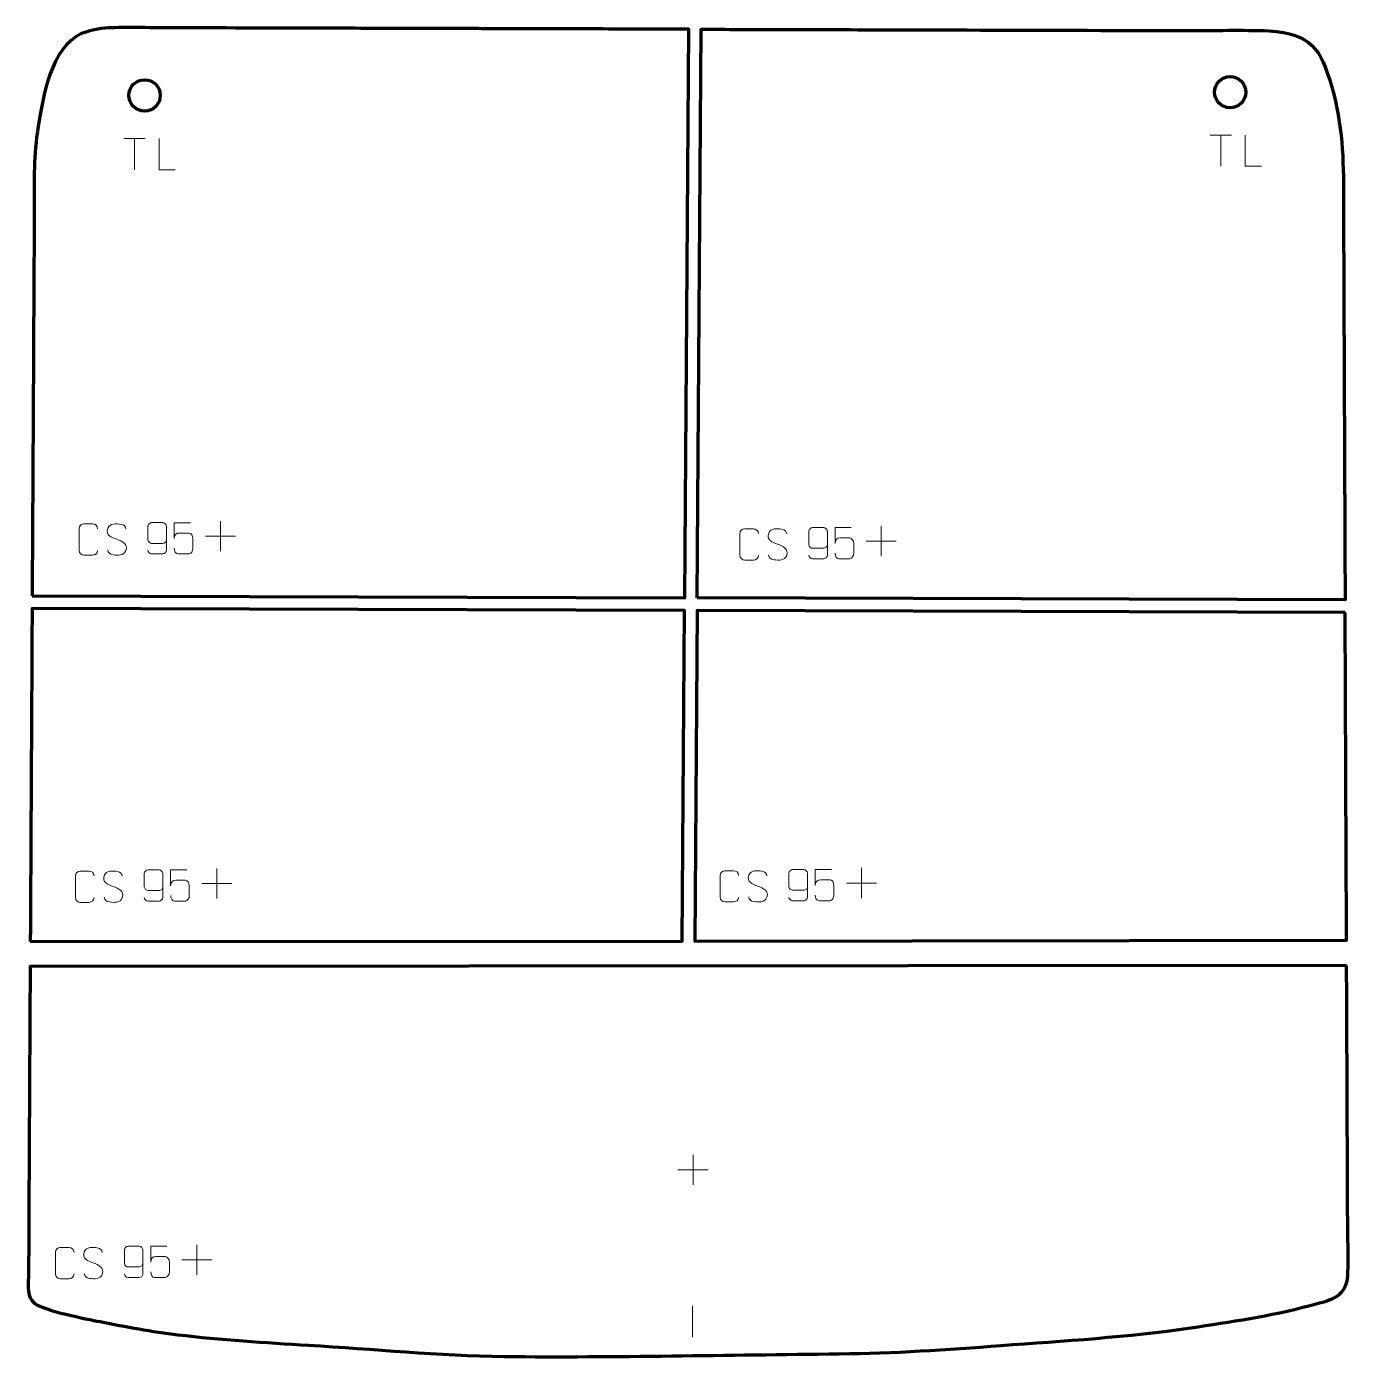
# Model space of a CAD drawing. Header units: millimetres. Extents: x 1141 to 2195, y -35 to 1026.
import ezdxf

# ---------------------------------------------------------------- set-up
doc = ezdxf.new("R2010")
doc.units = ezdxf.units.MM
doc.header["$MEASUREMENT"] = 0
doc.layers.add('layer 2', color=7, linetype='Continuous')
doc.layers.add('layer 3', color=7, linetype='Continuous')

msp = doc.modelspace()

# ---------------------------------------------------------------- linework, layer by layer
at = {"layer": 'layer 2', "color": 142, "lineweight": 200}
for centre in [(1234.7157, 971.0115), (2100.6259, 973.5687)]:
    msp.add_ellipse(centre, major_axis=(0, 12.5), ratio=1, dxfattribs=at)
at = {"layer": 'layer 2', "color": 250, "lineweight": 9}
for points in [[(1218.2089, 936.5746), (1218.2089, 936.5746), (1235.1961, 936.5746), (1235.1961, 936.5746)], [(1226.7027, 911.6446), (1226.7027, 911.6446), (1226.7027, 936.5981), (1226.7027, 936.5981)], [(2084.6315, 939.3968), (2084.6315, 939.3968), (2101.6187, 939.3968), (2101.6187, 939.3968)], [(2093.1253, 914.4668), (2093.1253, 914.4668), (2093.1253, 939.4203), (2093.1253, 939.4203)], [(1295.2223, 631.4295), (1295.2223, 631.4295), (1295.2223, 607.4516), (1295.2223, 607.4516)], [(1822.3587, 627.5482), (1822.3587, 627.5482), (1822.3587, 603.5703), (1822.3587, 603.5703)], [(1283.2334, 619.4405), (1283.2334, 619.4405), (1307.2113, 619.4405), (1307.2113, 619.4405)], [(1810.3698, 615.5592), (1810.3698, 615.5592), (1834.3477, 615.5592), (1834.3477, 615.5592)], [(1292.3341, 354.565), (1292.3341, 354.565), (1292.3341, 330.5871), (1292.3341, 330.5871)], [(1806.5334, 354.8516), (1806.5334, 354.8516), (1806.5334, 330.8737), (1806.5334, 330.8737)], [(1280.3452, 342.576), (1280.3452, 342.576), (1304.3231, 342.576), (1304.3231, 342.576)], [(1794.5445, 342.8626), (1794.5445, 342.8626), (1818.5224, 342.8626), (1818.5224, 342.8626)], [(1672.1704, 126.2184), (1672.1704, 126.2184), (1672.1704, 102.2405), (1672.1704, 102.2405)], [(1660.1815, 114.2294), (1660.1815, 114.2294), (1684.1594, 114.2294), (1684.1594, 114.2294)], [(1276.4162, 54.4012), (1276.4162, 54.4012), (1276.4162, 30.4233), (1276.4162, 30.4233)], [(1264.4273, 42.4122), (1264.4273, 42.4122), (1288.4052, 42.4122), (1288.4052, 42.4122)], [(1671.7319, 5.6677), (1671.7319, 5.6677), (1671.7319, -19.3064), (1671.7319, -19.3064)]]:
    msp.add_open_spline(points, degree=3, dxfattribs=at)
for points, knots in [([(1259.1985, 911.6445), (1259.1985, 911.6445), (1246.2494, 911.6445), (1246.2494, 911.6445), (1246.2494, 911.6445), (1246.2494, 911.6445), (1246.2494, 936.5981), (1246.2494, 936.5981)], [0, 0, 0, 0, 0.333333333, 0.333333333, 0.333333333, 0.333333333, 1, 1, 1, 1]), ([(2125.6211, 914.4667), (2125.6211, 914.4667), (2112.672, 914.4667), (2112.672, 914.4667), (2112.672, 914.4667), (2112.672, 914.4667), (2112.672, 939.4203), (2112.672, 939.4203)], [0, 0, 0, 0, 0.333333333, 0.333333333, 0.333333333, 0.333333333, 1, 1, 1, 1]), ([(1197.2462, 608.1368), (1197.1064, 605.8134), (1195.4292, 604.3338), (1193.2815, 604.323), (1193.2815, 604.323), (1190.9496, 604.3234), (1188.6177, 604.3234), (1186.2862, 604.323), (1186.2862, 604.323), (1184.3612, 604.2176), (1182.3891, 606.1021), (1182.4003, 608.1194), (1182.4003, 608.1194), (1182.4007, 613.8895), (1182.4007, 619.6592), (1182.4003, 625.4285), (1182.4003, 625.4285), (1182.4045, 627.5666), (1184.1512, 629.2858), (1186.3036, 629.2723), (1186.3036, 629.2723), (1188.6293, 629.2723), (1190.9554, 629.2723), (1193.2815, 629.2723), (1193.2815, 629.2723), (1195.2281, 629.3078), (1197.2195, 627.8163), (1197.2462, 625.3787)], [0, 0, 0, 0, 0.125, 0.125, 0.125, 0.125, 0.25, 0.25, 0.25, 0.25, 0.375, 0.375, 0.375, 0.375, 0.5, 0.5, 0.5, 0.5, 0.625, 0.625, 0.625, 0.625, 0.75, 0.75, 0.75, 0.75, 1, 1, 1, 1]), ([(1212.5561, 616.9688), (1208.3078, 618.4392), (1203.3997, 620.235), (1205.4048, 625.7553), (1205.4048, 625.7553), (1206.9083, 629.8952), (1212.1219, 629.5067), (1215.7255, 628.9056), (1215.7255, 628.9056), (1218.5861, 628.4284), (1219.4508, 627.2152), (1219.7614, 625.1311)], [0, 0, 0, 0, 0.25, 0.25, 0.25, 0.25, 0.5, 0.5, 0.5, 0.5, 1, 1, 1, 1]), ([(1237.372, 608.2528), (1237.3961, 606.9133), (1238.7523, 605.26), (1240.3242, 605.2944), (1240.3242, 605.2944), (1243.309, 605.2947), (1246.2942, 605.2947), (1249.2796, 605.2944), (1249.2796, 605.2944), (1250.4987, 605.2794), (1252.2269, 606.717), (1252.2319, 608.2528), (1252.2319, 608.2528), (1252.2316, 614.6132), (1252.2316, 620.974), (1252.2319, 627.3348), (1252.2319, 627.3348), (1252.2272, 628.4977), (1250.4987, 630.2688), (1249.2796, 630.2932), (1249.2796, 630.2932), (1246.2942, 630.2929), (1243.309, 630.2929), (1240.3242, 630.2932), (1240.3242, 630.2932), (1239.0461, 630.2494), (1237.3764, 628.6349), (1237.372, 627.3348), (1237.372, 627.3348), (1237.372, 623.7514), (1237.372, 620.1684), (1237.372, 616.5856), (1237.372, 616.5856), (1237.4105, 615.1074), (1238.9932, 613.6745), (1240.3242, 613.6766), (1240.3242, 613.6766), (1243.309, 613.6763), (1246.2942, 613.6763), (1249.2796, 613.6766), (1249.2796, 613.6766), (1250.6091, 613.6716), (1252.2521, 615.1788), (1252.2104, 616.6074)], [0, 0, 0, 0, 0.083333333, 0.083333333, 0.083333333, 0.083333333, 0.166666667, 0.166666667, 0.166666667, 0.166666667, 0.25, 0.25, 0.25, 0.25, 0.333333333, 0.333333333, 0.333333333, 0.333333333, 0.416666667, 0.416666667, 0.416666667, 0.416666667, 0.5, 0.5, 0.5, 0.5, 0.583333333, 0.583333333, 0.583333333, 0.583333333, 0.666666667, 0.666666667, 0.666666667, 0.666666667, 0.75, 0.75, 0.75, 0.75, 0.833333333, 0.833333333, 0.833333333, 0.833333333, 1, 1, 1, 1]), ([(1271.2173, 630.2506), (1271.2173, 630.2506), (1258.3656, 630.2506), (1258.3656, 630.2506), (1258.3656, 630.2506), (1258.3659, 626.02), (1258.3659, 621.7891), (1258.3656, 617.5579), (1258.3656, 617.5579), (1258.3653, 620.868), (1259.9963, 621.9398), (1262.8083, 622.0003), (1262.8083, 622.0003), (1265.2479, 622.0006), (1267.6874, 622.0006), (1270.1266, 622.0003), (1270.1266, 622.0003), (1271.7764, 622.0071), (1273.2513, 619.6266), (1273.2798, 617.5579), (1273.2798, 617.5579), (1273.2795, 614.9706), (1273.2795, 612.383), (1273.2798, 609.7953), (1273.2798, 609.7953), (1273.326, 607.8359), (1271.8266, 605.3996), (1270.2007, 605.3411), (1270.2007, 605.3411), (1268.2442, 605.3414), (1263.3492, 605.3414), (1261.3922, 605.3411), (1261.3922, 605.3411), (1259.5467, 605.3323), (1258.4396, 607.2971), (1258.4188, 609.8482)], [0, 0, 0, 0, 0.1, 0.1, 0.1, 0.1, 0.2, 0.2, 0.2, 0.2, 0.3, 0.3, 0.3, 0.3, 0.4, 0.4, 0.4, 0.4, 0.5, 0.5, 0.5, 0.5, 0.6, 0.6, 0.6, 0.6, 0.7, 0.7, 0.7, 0.7, 0.8, 0.8, 0.8, 0.8, 1, 1, 1, 1]), ([(1764.5084, 604.3715), (1764.5325, 603.032), (1765.8887, 601.3787), (1767.4606, 601.4131), (1767.4606, 601.4131), (1770.4454, 601.4134), (1773.4306, 601.4134), (1776.416, 601.4131), (1776.416, 601.4131), (1777.6351, 601.3981), (1779.3633, 602.8357), (1779.3683, 604.3715), (1779.3683, 604.3715), (1779.368, 610.7319), (1779.368, 617.0927), (1779.3683, 623.4535), (1779.3683, 623.4535), (1779.3636, 624.6164), (1777.6351, 626.3875), (1776.416, 626.4119), (1776.416, 626.4119), (1773.4306, 626.4116), (1770.4454, 626.4116), (1767.4606, 626.4119), (1767.4606, 626.4119), (1766.1825, 626.3681), (1764.5128, 624.7536), (1764.5084, 623.4535), (1764.5084, 623.4535), (1764.5084, 619.8701), (1764.5084, 616.2871), (1764.5084, 612.7043), (1764.5084, 612.7043), (1764.5469, 611.2261), (1766.1296, 609.7932), (1767.4606, 609.7953), (1767.4606, 609.7953), (1770.4454, 609.795), (1773.4306, 609.795), (1776.416, 609.7953), (1776.416, 609.7953), (1777.7455, 609.7903), (1779.3885, 611.2975), (1779.3468, 612.7261)], [0, 0, 0, 0, 0.083333333, 0.083333333, 0.083333333, 0.083333333, 0.166666667, 0.166666667, 0.166666667, 0.166666667, 0.25, 0.25, 0.25, 0.25, 0.333333333, 0.333333333, 0.333333333, 0.333333333, 0.416666667, 0.416666667, 0.416666667, 0.416666667, 0.5, 0.5, 0.5, 0.5, 0.583333333, 0.583333333, 0.583333333, 0.583333333, 0.666666667, 0.666666667, 0.666666667, 0.666666667, 0.75, 0.75, 0.75, 0.75, 0.833333333, 0.833333333, 0.833333333, 0.833333333, 1, 1, 1, 1]), ([(1798.3537, 626.3693), (1798.3537, 626.3693), (1785.502, 626.3693), (1785.502, 626.3693), (1785.502, 626.3693), (1785.5023, 622.1387), (1785.5023, 617.9078), (1785.502, 613.6766), (1785.502, 613.6766), (1785.5017, 616.9867), (1787.1327, 618.0585), (1789.9447, 618.119), (1789.9447, 618.119), (1792.3843, 618.1193), (1794.8238, 618.1193), (1797.263, 618.119), (1797.263, 618.119), (1798.9128, 618.1258), (1800.3877, 615.7453), (1800.4162, 613.6766), (1800.4162, 613.6766), (1800.4159, 611.0893), (1800.4159, 608.5017), (1800.4162, 605.914), (1800.4162, 605.914), (1800.4624, 603.9546), (1798.963, 601.5183), (1797.3371, 601.4598), (1797.3371, 601.4598), (1795.3806, 601.4601), (1790.4856, 601.4601), (1788.5286, 601.4598), (1788.5286, 601.4598), (1786.6831, 601.451), (1785.576, 603.4158), (1785.5552, 605.9669)], [0, 0, 0, 0, 0.1, 0.1, 0.1, 0.1, 0.2, 0.2, 0.2, 0.2, 0.3, 0.3, 0.3, 0.3, 0.4, 0.4, 0.4, 0.4, 0.5, 0.5, 0.5, 0.5, 0.6, 0.6, 0.6, 0.6, 0.7, 0.7, 0.7, 0.7, 0.8, 0.8, 0.8, 0.8, 1, 1, 1, 1]), ([(1212.5561, 616.9687), (1216.5747, 615.322), (1221.6042, 613.4337), (1219.7702, 608.0734), (1219.7702, 608.0734), (1218.3104, 603.807), (1213.3996, 604.0637), (1209.6735, 604.6184), (1209.6735, 604.6184), (1206.9235, 605.0282), (1205.7026, 606.2417), (1205.3246, 608.3539)], [0, 0, 0, 0, 0.25, 0.25, 0.25, 0.25, 0.5, 0.5, 0.5, 0.5, 1, 1, 1, 1]), ([(1724.3826, 604.2555), (1724.2428, 601.9321), (1722.5656, 600.4525), (1720.4179, 600.4417), (1720.4179, 600.4417), (1718.086, 600.4421), (1715.7541, 600.4421), (1713.4226, 600.4417), (1713.4226, 600.4417), (1711.4976, 600.3363), (1709.5255, 602.2208), (1709.5367, 604.2381), (1709.5367, 604.2381), (1709.5371, 610.0082), (1709.5371, 615.7779), (1709.5367, 621.5472), (1709.5367, 621.5472), (1709.5409, 623.6853), (1711.2876, 625.4045), (1713.44, 625.391), (1713.44, 625.391), (1715.7657, 625.391), (1718.0918, 625.391), (1720.4179, 625.391), (1720.4179, 625.391), (1722.3645, 625.4265), (1724.3559, 623.935), (1724.3826, 621.4974)], [0, 0, 0, 0, 0.125, 0.125, 0.125, 0.125, 0.25, 0.25, 0.25, 0.25, 0.375, 0.375, 0.375, 0.375, 0.5, 0.5, 0.5, 0.5, 0.625, 0.625, 0.625, 0.625, 0.75, 0.75, 0.75, 0.75, 1, 1, 1, 1]), ([(1739.6925, 613.0875), (1735.4442, 614.5579), (1730.5361, 616.3537), (1732.5412, 621.874), (1732.5412, 621.874), (1734.0447, 626.0139), (1739.2583, 625.6254), (1742.8619, 625.0243), (1742.8619, 625.0243), (1745.7225, 624.5471), (1746.5872, 623.3339), (1746.8978, 621.2498)], [0, 0, 0, 0, 0.25, 0.25, 0.25, 0.25, 0.5, 0.5, 0.5, 0.5, 1, 1, 1, 1]), ([(1739.6925, 613.0874), (1743.7111, 611.4407), (1748.7406, 609.5524), (1746.9066, 604.1921), (1746.9066, 604.1921), (1745.4468, 599.9257), (1740.536, 600.1824), (1736.8099, 600.7371), (1736.8099, 600.7371), (1734.0599, 601.1469), (1732.839, 602.3604), (1732.461, 604.4726)], [0, 0, 0, 0, 0.25, 0.25, 0.25, 0.25, 0.5, 0.5, 0.5, 0.5, 1, 1, 1, 1]), ([(1194.358, 331.2723), (1194.2182, 328.9489), (1192.541, 327.4693), (1190.3933, 327.4585), (1190.3933, 327.4585), (1188.0614, 327.4589), (1185.7295, 327.4589), (1183.398, 327.4585), (1183.398, 327.4585), (1181.473, 327.3531), (1179.5009, 329.2376), (1179.5121, 331.2549), (1179.5121, 331.2549), (1179.5125, 337.025), (1179.5125, 342.7947), (1179.5121, 348.564), (1179.5121, 348.564), (1179.5163, 350.7021), (1181.263, 352.4213), (1183.4154, 352.4078), (1183.4154, 352.4078), (1185.7411, 352.4078), (1188.0672, 352.4078), (1190.3933, 352.4078), (1190.3933, 352.4078), (1192.3399, 352.4433), (1194.3313, 350.9518), (1194.358, 348.5142)], [0, 0, 0, 0, 0.125, 0.125, 0.125, 0.125, 0.25, 0.25, 0.25, 0.25, 0.375, 0.375, 0.375, 0.375, 0.5, 0.5, 0.5, 0.5, 0.625, 0.625, 0.625, 0.625, 0.75, 0.75, 0.75, 0.75, 1, 1, 1, 1]), ([(1209.6679, 340.1043), (1205.4196, 341.5747), (1200.5115, 343.3705), (1202.5166, 348.8908), (1202.5166, 348.8908), (1204.0201, 353.0307), (1209.2337, 352.6422), (1212.8373, 352.0411), (1212.8373, 352.0411), (1215.6979, 351.5639), (1216.5626, 350.3507), (1216.8732, 348.2666)], [0, 0, 0, 0, 0.25, 0.25, 0.25, 0.25, 0.5, 0.5, 0.5, 0.5, 1, 1, 1, 1]), ([(1234.4838, 331.3883), (1234.5079, 330.0488), (1235.8641, 328.3955), (1237.436, 328.4299), (1237.436, 328.4299), (1240.4208, 328.4302), (1243.406, 328.4302), (1246.3914, 328.4299), (1246.3914, 328.4299), (1247.6105, 328.4149), (1249.3387, 329.8525), (1249.3437, 331.3883), (1249.3437, 331.3883), (1249.3434, 337.7487), (1249.3434, 344.1095), (1249.3437, 350.4703), (1249.3437, 350.4703), (1249.339, 351.6332), (1247.6105, 353.4043), (1246.3914, 353.4287), (1246.3914, 353.4287), (1243.406, 353.4284), (1240.4208, 353.4284), (1237.436, 353.4287), (1237.436, 353.4287), (1236.1579, 353.3849), (1234.4882, 351.7704), (1234.4838, 350.4703), (1234.4838, 350.4703), (1234.4838, 346.8869), (1234.4838, 343.3039), (1234.4838, 339.7211), (1234.4838, 339.7211), (1234.5223, 338.2429), (1236.105, 336.81), (1237.436, 336.8121), (1237.436, 336.8121), (1240.4208, 336.8118), (1243.406, 336.8118), (1246.3914, 336.8121), (1246.3914, 336.8121), (1247.7209, 336.8071), (1249.3639, 338.3143), (1249.3222, 339.7429)], [0, 0, 0, 0, 0.083333333, 0.083333333, 0.083333333, 0.083333333, 0.166666667, 0.166666667, 0.166666667, 0.166666667, 0.25, 0.25, 0.25, 0.25, 0.333333333, 0.333333333, 0.333333333, 0.333333333, 0.416666667, 0.416666667, 0.416666667, 0.416666667, 0.5, 0.5, 0.5, 0.5, 0.583333333, 0.583333333, 0.583333333, 0.583333333, 0.666666667, 0.666666667, 0.666666667, 0.666666667, 0.75, 0.75, 0.75, 0.75, 0.833333333, 0.833333333, 0.833333333, 0.833333333, 1, 1, 1, 1]), ([(1268.3291, 353.3861), (1268.3291, 353.3861), (1255.4774, 353.3861), (1255.4774, 353.3861), (1255.4774, 353.3861), (1255.4777, 349.1555), (1255.4777, 344.9246), (1255.4774, 340.6934), (1255.4774, 340.6934), (1255.4771, 344.0035), (1257.1081, 345.0753), (1259.9201, 345.1358), (1259.9201, 345.1358), (1262.3597, 345.1361), (1264.7992, 345.1361), (1267.2384, 345.1358), (1267.2384, 345.1358), (1268.8882, 345.1426), (1270.3631, 342.7621), (1270.3916, 340.6934), (1270.3916, 340.6934), (1270.3913, 338.1061), (1270.3913, 335.5185), (1270.3916, 332.9308), (1270.3916, 332.9308), (1270.4378, 330.9714), (1268.9384, 328.5351), (1267.3125, 328.4766), (1267.3125, 328.4766), (1265.356, 328.4769), (1260.461, 328.4769), (1258.504, 328.4766), (1258.504, 328.4766), (1256.6585, 328.4678), (1255.5514, 330.4326), (1255.5306, 332.9837)], [0, 0, 0, 0, 0.1, 0.1, 0.1, 0.1, 0.2, 0.2, 0.2, 0.2, 0.3, 0.3, 0.3, 0.3, 0.4, 0.4, 0.4, 0.4, 0.5, 0.5, 0.5, 0.5, 0.6, 0.6, 0.6, 0.6, 0.7, 0.7, 0.7, 0.7, 0.8, 0.8, 0.8, 0.8, 1, 1, 1, 1]), ([(1708.5573, 331.5589), (1708.4175, 329.2355), (1706.7403, 327.7559), (1704.5926, 327.7451), (1704.5926, 327.7451), (1702.2607, 327.7455), (1699.9288, 327.7455), (1697.5973, 327.7451), (1697.5973, 327.7451), (1695.6723, 327.6397), (1693.7002, 329.5242), (1693.7114, 331.5415), (1693.7114, 331.5415), (1693.7118, 337.3116), (1693.7118, 343.0813), (1693.7114, 348.8506), (1693.7114, 348.8506), (1693.7156, 350.9887), (1695.4623, 352.7079), (1697.6147, 352.6944), (1697.6147, 352.6944), (1699.9404, 352.6944), (1702.2665, 352.6944), (1704.5926, 352.6944), (1704.5926, 352.6944), (1706.5392, 352.7299), (1708.5306, 351.2384), (1708.5573, 348.8008)], [0, 0, 0, 0, 0.125, 0.125, 0.125, 0.125, 0.25, 0.25, 0.25, 0.25, 0.375, 0.375, 0.375, 0.375, 0.5, 0.5, 0.5, 0.5, 0.625, 0.625, 0.625, 0.625, 0.75, 0.75, 0.75, 0.75, 1, 1, 1, 1]), ([(1723.8672, 340.3909), (1719.6189, 341.8613), (1714.7108, 343.6571), (1716.7159, 349.1774), (1716.7159, 349.1774), (1718.2194, 353.3173), (1723.433, 352.9288), (1727.0366, 352.3277), (1727.0366, 352.3277), (1729.8972, 351.8505), (1730.7619, 350.6373), (1731.0725, 348.5532)], [0, 0, 0, 0, 0.25, 0.25, 0.25, 0.25, 0.5, 0.5, 0.5, 0.5, 1, 1, 1, 1]), ([(1748.6831, 331.6749), (1748.7072, 330.3354), (1750.0634, 328.6821), (1751.6353, 328.7165), (1751.6353, 328.7165), (1754.6201, 328.7168), (1757.6053, 328.7168), (1760.5907, 328.7165), (1760.5907, 328.7165), (1761.8098, 328.7015), (1763.538, 330.1391), (1763.543, 331.6749), (1763.543, 331.6749), (1763.5427, 338.0353), (1763.5427, 344.3961), (1763.543, 350.7569), (1763.543, 350.7569), (1763.5383, 351.9198), (1761.8098, 353.6909), (1760.5907, 353.7153), (1760.5907, 353.7153), (1757.6053, 353.715), (1754.6201, 353.715), (1751.6353, 353.7153), (1751.6353, 353.7153), (1750.3572, 353.6715), (1748.6875, 352.057), (1748.6831, 350.7569), (1748.6831, 350.7569), (1748.6831, 347.1735), (1748.6831, 343.5905), (1748.6831, 340.0077), (1748.6831, 340.0077), (1748.7216, 338.5295), (1750.3043, 337.0966), (1751.6353, 337.0987), (1751.6353, 337.0987), (1754.6201, 337.0984), (1757.6053, 337.0984), (1760.5907, 337.0987), (1760.5907, 337.0987), (1761.9202, 337.0937), (1763.5632, 338.6009), (1763.5215, 340.0295)], [0, 0, 0, 0, 0.083333333, 0.083333333, 0.083333333, 0.083333333, 0.166666667, 0.166666667, 0.166666667, 0.166666667, 0.25, 0.25, 0.25, 0.25, 0.333333333, 0.333333333, 0.333333333, 0.333333333, 0.416666667, 0.416666667, 0.416666667, 0.416666667, 0.5, 0.5, 0.5, 0.5, 0.583333333, 0.583333333, 0.583333333, 0.583333333, 0.666666667, 0.666666667, 0.666666667, 0.666666667, 0.75, 0.75, 0.75, 0.75, 0.833333333, 0.833333333, 0.833333333, 0.833333333, 1, 1, 1, 1]), ([(1782.5284, 353.6727), (1782.5284, 353.6727), (1769.6767, 353.6727), (1769.6767, 353.6727), (1769.6767, 353.6727), (1769.677, 349.4421), (1769.677, 345.2112), (1769.6767, 340.98), (1769.6767, 340.98), (1769.6764, 344.2901), (1771.3074, 345.3619), (1774.1194, 345.4224), (1774.1194, 345.4224), (1776.559, 345.4227), (1778.9985, 345.4227), (1781.4377, 345.4224), (1781.4377, 345.4224), (1783.0875, 345.4292), (1784.5624, 343.0487), (1784.5909, 340.98), (1784.5909, 340.98), (1784.5906, 338.3927), (1784.5906, 335.8051), (1784.5909, 333.2174), (1784.5909, 333.2174), (1784.6371, 331.258), (1783.1377, 328.8217), (1781.5118, 328.7632), (1781.5118, 328.7632), (1779.5553, 328.7635), (1774.6603, 328.7635), (1772.7033, 328.7632), (1772.7033, 328.7632), (1770.8578, 328.7544), (1769.7507, 330.7192), (1769.7299, 333.2703)], [0, 0, 0, 0, 0.1, 0.1, 0.1, 0.1, 0.2, 0.2, 0.2, 0.2, 0.3, 0.3, 0.3, 0.3, 0.4, 0.4, 0.4, 0.4, 0.5, 0.5, 0.5, 0.5, 0.6, 0.6, 0.6, 0.6, 0.7, 0.7, 0.7, 0.7, 0.8, 0.8, 0.8, 0.8, 1, 1, 1, 1]), ([(1209.6679, 340.1042), (1213.6865, 338.4575), (1218.716, 336.5692), (1216.882, 331.2089), (1216.882, 331.2089), (1215.4222, 326.9425), (1210.5114, 327.1992), (1206.7853, 327.7539), (1206.7853, 327.7539), (1204.0353, 328.1637), (1202.8144, 329.3772), (1202.4364, 331.4894)], [0, 0, 0, 0, 0.25, 0.25, 0.25, 0.25, 0.5, 0.5, 0.5, 0.5, 1, 1, 1, 1]), ([(1723.8672, 340.3908), (1727.8858, 338.7441), (1732.9153, 336.8558), (1731.0813, 331.4955), (1731.0813, 331.4955), (1729.6215, 327.2291), (1724.7107, 327.4858), (1720.9846, 328.0405), (1720.9846, 328.0405), (1718.2346, 328.4503), (1717.0137, 329.6638), (1716.6357, 331.776)], [0, 0, 0, 0, 0.25, 0.25, 0.25, 0.25, 0.5, 0.5, 0.5, 0.5, 1, 1, 1, 1]), ([(1218.5659, 31.2245), (1218.59, 29.885), (1219.9462, 28.2317), (1221.5181, 28.2661), (1221.5181, 28.2661), (1224.5029, 28.2664), (1227.4881, 28.2664), (1230.4735, 28.2661), (1230.4735, 28.2661), (1231.6926, 28.2511), (1233.4208, 29.6887), (1233.4258, 31.2245), (1233.4258, 31.2245), (1233.4255, 37.5849), (1233.4255, 43.9457), (1233.4258, 50.3065), (1233.4258, 50.3065), (1233.4211, 51.4694), (1231.6926, 53.2405), (1230.4735, 53.2649), (1230.4735, 53.2649), (1227.4881, 53.2646), (1224.5029, 53.2646), (1221.5181, 53.2649), (1221.5181, 53.2649), (1220.24, 53.2211), (1218.5703, 51.6066), (1218.5659, 50.3065), (1218.5659, 50.3065), (1218.5659, 46.7231), (1218.5659, 43.1401), (1218.5659, 39.5573), (1218.5659, 39.5573), (1218.6044, 38.0791), (1220.1871, 36.6462), (1221.5181, 36.6483), (1221.5181, 36.6483), (1224.5029, 36.648), (1227.4881, 36.648), (1230.4735, 36.6483), (1230.4735, 36.6483), (1231.803, 36.6433), (1233.446, 38.1505), (1233.4043, 39.5791)], [0, 0, 0, 0, 0.083333333, 0.083333333, 0.083333333, 0.083333333, 0.166666667, 0.166666667, 0.166666667, 0.166666667, 0.25, 0.25, 0.25, 0.25, 0.333333333, 0.333333333, 0.333333333, 0.333333333, 0.416666667, 0.416666667, 0.416666667, 0.416666667, 0.5, 0.5, 0.5, 0.5, 0.583333333, 0.583333333, 0.583333333, 0.583333333, 0.666666667, 0.666666667, 0.666666667, 0.666666667, 0.75, 0.75, 0.75, 0.75, 0.833333333, 0.833333333, 0.833333333, 0.833333333, 1, 1, 1, 1]), ([(1252.4112, 53.2223), (1252.4112, 53.2223), (1239.5595, 53.2223), (1239.5595, 53.2223), (1239.5595, 53.2223), (1239.5598, 48.9917), (1239.5598, 44.7608), (1239.5595, 40.5296), (1239.5595, 40.5296), (1239.5592, 43.8397), (1241.1902, 44.9115), (1244.0022, 44.972), (1244.0022, 44.972), (1246.4418, 44.9723), (1248.8813, 44.9723), (1251.3205, 44.972), (1251.3205, 44.972), (1252.9703, 44.9788), (1254.4452, 42.5983), (1254.4737, 40.5296), (1254.4737, 40.5296), (1254.4734, 37.9423), (1254.4734, 35.3547), (1254.4737, 32.767), (1254.4737, 32.767), (1254.5199, 30.8076), (1253.0205, 28.3713), (1251.3946, 28.3128), (1251.3946, 28.3128), (1249.4381, 28.3131), (1244.5431, 28.3131), (1242.5861, 28.3128), (1242.5861, 28.3128), (1240.7406, 28.304), (1239.6335, 30.2688), (1239.6127, 32.8199)], [0, 0, 0, 0, 0.1, 0.1, 0.1, 0.1, 0.2, 0.2, 0.2, 0.2, 0.3, 0.3, 0.3, 0.3, 0.4, 0.4, 0.4, 0.4, 0.5, 0.5, 0.5, 0.5, 0.6, 0.6, 0.6, 0.6, 0.7, 0.7, 0.7, 0.7, 0.8, 0.8, 0.8, 0.8, 1, 1, 1, 1]), ([(1178.4401, 31.1085), (1178.3003, 28.7851), (1176.6231, 27.3055), (1174.4754, 27.2947), (1174.4754, 27.2947), (1172.1435, 27.2951), (1169.8116, 27.2951), (1167.4801, 27.2947), (1167.4801, 27.2947), (1165.5551, 27.1893), (1163.583, 29.0738), (1163.5942, 31.0911), (1163.5942, 31.0911), (1163.5946, 36.8612), (1163.5946, 42.6309), (1163.5942, 48.4002), (1163.5942, 48.4002), (1163.5984, 50.5383), (1165.3451, 52.2575), (1167.4975, 52.244), (1167.4975, 52.244), (1169.8232, 52.244), (1172.1493, 52.244), (1174.4754, 52.244), (1174.4754, 52.244), (1176.422, 52.2795), (1178.4134, 50.788), (1178.4401, 48.3504)], [0, 0, 0, 0, 0.125, 0.125, 0.125, 0.125, 0.25, 0.25, 0.25, 0.25, 0.375, 0.375, 0.375, 0.375, 0.5, 0.5, 0.5, 0.5, 0.625, 0.625, 0.625, 0.625, 0.75, 0.75, 0.75, 0.75, 1, 1, 1, 1]), ([(1193.75, 39.9405), (1189.5017, 41.4109), (1184.5936, 43.2067), (1186.5987, 48.727), (1186.5987, 48.727), (1188.1022, 52.8669), (1193.3158, 52.4784), (1196.9194, 51.8773), (1196.9194, 51.8773), (1199.78, 51.4001), (1200.6447, 50.1869), (1200.9553, 48.1028)], [0, 0, 0, 0, 0.25, 0.25, 0.25, 0.25, 0.5, 0.5, 0.5, 0.5, 1, 1, 1, 1]), ([(1193.75, 39.9404), (1197.7686, 38.2937), (1202.7981, 36.4054), (1200.9641, 31.0451), (1200.9641, 31.0451), (1199.5043, 26.7787), (1194.5935, 27.0354), (1190.8674, 27.5901), (1190.8674, 27.5901), (1188.1174, 27.9999), (1186.8965, 29.2134), (1186.5185, 31.3256)], [0, 0, 0, 0, 0.25, 0.25, 0.25, 0.25, 0.5, 0.5, 0.5, 0.5, 1, 1, 1, 1])]:
    msp.add_open_spline(points, degree=3, knots=knots, dxfattribs=at)
at = {"layer": 'layer 3', "color": 242, "lineweight": 158}
for points, knots in [([(1144.996, 571.8113), (1145.1068, 592.2612), (1145.2593, 612.9864), (1145.37, 633.4362), (1145.37, 633.4362), (1145.4729, 652.4564), (1145.5762, 671.4772), (1145.6793, 690.4976), (1145.6793, 690.4976), (1146.0231, 753.899), (1146.3669, 817.3004), (1146.7107, 880.7018), (1146.7107, 880.7018), (1146.6734, 904.1589), (1145.9537, 922.8472), (1149.8536, 946.3431), (1149.8536, 946.3431), (1153.8044, 970.1464), (1159.7351, 1009.2004), (1184.4531, 1020.2726), (1184.4531, 1020.2726), (1197.5121, 1025.8601), (1213.5761, 1025.0497), (1227.5434, 1025.0468), (1227.5434, 1025.0468), (1237.3822, 1025.0595), (1247.2224, 1024.921), (1257.0616, 1024.8859), (1257.0616, 1024.8859), (1295.0922, 1024.7833), (1333.1229, 1024.6809), (1371.1535, 1024.5783), (1371.1535, 1024.5783), (1383.1965, 1024.5458), (1395.2396, 1024.5133), (1407.2826, 1024.4809), (1407.2826, 1024.4809), (1419.9594, 1024.4467), (1432.6363, 1024.4125), (1445.3132, 1024.3783), (1445.3132, 1024.3783), (1457.6732, 1024.345), (1470.0332, 1024.3117), (1482.3932, 1024.2784), (1482.3932, 1024.2784), (1488.7316, 1024.2613), (1495.07, 1024.2441), (1501.4085, 1024.227), (1501.4085, 1024.227), (1507.7469, 1024.21), (1514.0854, 1024.1929), (1520.4238, 1024.1758), (1520.4238, 1024.1758), (1526.7622, 1024.1587), (1533.1007, 1024.1417), (1539.4391, 1024.1245), (1539.4391, 1024.1245), (1558.1375, 1024.0741), (1576.8359, 1024.0237), (1595.5343, 1023.9733), (1595.5343, 1023.9733), (1619.9279, 1023.9075), (1644.3214, 1023.8416), (1668.7149, 1023.7759), (1668.7149, 1023.7759), (1668.7149, 1023.7759), (1665.53, 570.3009), (1665.53, 570.3009), (1665.53, 570.3009), (1665.53, 570.3009), (1144.996, 571.8113), (1144.996, 571.8113)], [0, 0, 0, 0, 0.052631579, 0.052631579, 0.052631579, 0.052631579, 0.105263158, 0.105263158, 0.105263158, 0.105263158, 0.157894737, 0.157894737, 0.157894737, 0.157894737, 0.210526316, 0.210526316, 0.210526316, 0.210526316, 0.263157895, 0.263157895, 0.263157895, 0.263157895, 0.315789474, 0.315789474, 0.315789474, 0.315789474, 0.368421053, 0.368421053, 0.368421053, 0.368421053, 0.421052632, 0.421052632, 0.421052632, 0.421052632, 0.473684211, 0.473684211, 0.473684211, 0.473684211, 0.526315789, 0.526315789, 0.526315789, 0.526315789, 0.578947368, 0.578947368, 0.578947368, 0.578947368, 0.631578947, 0.631578947, 0.631578947, 0.631578947, 0.684210526, 0.684210526, 0.684210526, 0.684210526, 0.736842105, 0.736842105, 0.736842105, 0.736842105, 0.789473684, 0.789473684, 0.789473684, 0.789473684, 0.842105263, 0.842105263, 0.842105263, 0.842105263, 0.894736842, 0.894736842, 0.894736842, 0.894736842, 1, 1, 1, 1]), ([(1675.364, 570.2702), (1675.364, 570.2702), (2192.3215, 568.703), (2192.3215, 568.703), (2192.3215, 568.703), (2192.2193, 593.2554), (2192.1168, 617.8079), (2192.0146, 642.3604), (2192.0146, 642.3604), (2191.9934, 647.4303), (2191.9723, 652.5001), (2191.9512, 657.57), (2191.9512, 657.57), (2191.8997, 669.928), (2191.8482, 682.2858), (2191.7968, 694.6437), (2191.7968, 694.6437), (2191.6924, 719.6763), (2191.5882, 744.7089), (2191.4839, 769.7416), (2191.4839, 769.7416), (2191.4588, 775.7621), (2191.4337, 781.7826), (2191.4087, 787.8031), (2191.4087, 787.8031), (2191.3849, 793.5068), (2191.3611, 799.2104), (2191.3374, 804.914), (2191.3374, 804.914), (2191.3123, 810.9346), (2191.2872, 816.9551), (2191.2622, 822.9756), (2191.2622, 822.9756), (2191.2384, 828.6793), (2191.2146, 834.3828), (2191.1909, 840.0865), (2191.1909, 840.0865), (2191.1909, 840.0865), (2191.1869, 841.0371), (2191.1869, 841.0371), (2191.1869, 841.0371), (2191.1192, 857.1479), (2191.0275, 873.2592), (2191.0478, 889.3702), (2191.0478, 889.3702), (2191.0755, 920.2041), (2190.3524, 947.5769), (2181.7236, 977.5078), (2181.7236, 977.5078), (2172.6983, 1008.8138), (2165.254, 1019.9735), (2131.717, 1022.5389), (2131.717, 1022.5389), (2110.0952, 1023.3244), (2087.8571, 1022.671), (2066.1636, 1022.7043), (2066.1636, 1022.7043), (2053.8036, 1022.7376), (2041.4437, 1022.7709), (2029.0837, 1022.8042), (2029.0837, 1022.8042), (1972.3546, 1022.9572), (1915.6256, 1023.1102), (1858.8965, 1023.2632), (1858.8965, 1023.2632), (1852.5581, 1023.2802), (1846.2197, 1023.2973), (1839.8812, 1023.3144), (1839.8812, 1023.3144), (1833.8597, 1023.3307), (1827.8382, 1023.3469), (1821.8167, 1023.3631), (1821.8167, 1023.3631), (1815.7952, 1023.3794), (1809.7737, 1023.3956), (1803.7521, 1023.4118), (1803.7521, 1023.4118), (1772.0599, 1023.4973), (1740.3675, 1023.583), (1708.6754, 1023.6682), (1708.6754, 1023.6682), (1698.729, 1023.6949), (1688.6962, 1023.7357), (1678.7496, 1023.7624), (1678.7496, 1023.7624), (1678.7496, 1023.7624), (1675.364, 570.2702), (1675.364, 570.2702)], [0, 0, 0, 0, 0.043478261, 0.043478261, 0.043478261, 0.043478261, 0.086956522, 0.086956522, 0.086956522, 0.086956522, 0.130434783, 0.130434783, 0.130434783, 0.130434783, 0.173913043, 0.173913043, 0.173913043, 0.173913043, 0.217391304, 0.217391304, 0.217391304, 0.217391304, 0.260869565, 0.260869565, 0.260869565, 0.260869565, 0.304347826, 0.304347826, 0.304347826, 0.304347826, 0.347826087, 0.347826087, 0.347826087, 0.347826087, 0.391304348, 0.391304348, 0.391304348, 0.391304348, 0.434782609, 0.434782609, 0.434782609, 0.434782609, 0.47826087, 0.47826087, 0.47826087, 0.47826087, 0.52173913, 0.52173913, 0.52173913, 0.52173913, 0.565217391, 0.565217391, 0.565217391, 0.565217391, 0.608695652, 0.608695652, 0.608695652, 0.608695652, 0.652173913, 0.652173913, 0.652173913, 0.652173913, 0.695652174, 0.695652174, 0.695652174, 0.695652174, 0.739130435, 0.739130435, 0.739130435, 0.739130435, 0.782608696, 0.782608696, 0.782608696, 0.782608696, 0.826086957, 0.826086957, 0.826086957, 0.826086957, 0.869565217, 0.869565217, 0.869565217, 0.869565217, 0.913043478, 0.913043478, 0.913043478, 0.913043478, 1, 1, 1, 1]), ([(1143.5412, 296.1676), (1143.5749, 302.3929), (1143.6088, 308.6186), (1143.6424, 314.8441), (1143.6424, 314.8441), (1143.6768, 321.1842), (1143.7111, 327.5244), (1143.7456, 333.8645), (1143.7456, 333.8645), (1143.8436, 351.934), (1143.9415, 370.0034), (1144.0395, 388.0728), (1144.0395, 388.0728), (1144.0721, 394.0959), (1144.1048, 400.119), (1144.1375, 406.1421), (1144.1375, 406.1421), (1144.1702, 412.1653), (1144.2028, 418.1884), (1144.2355, 424.2116), (1144.2355, 424.2116), (1144.2698, 430.5517), (1144.3042, 436.8918), (1144.3386, 443.232), (1144.3386, 443.232), (1144.373, 449.5721), (1144.4073, 455.9122), (1144.4418, 462.2524), (1144.4418, 462.2524), (1144.5448, 481.2729), (1144.648, 500.2933), (1144.7511, 519.3137), (1144.7511, 519.3137), (1144.8281, 533.5091), (1144.9052, 547.7045), (1144.9821, 561.8999), (1144.9821, 561.8999), (1144.9821, 561.8999), (1665.3967, 560.1934), (1665.3967, 560.1934), (1665.3967, 560.1934), (1665.3967, 560.1934), (1663.4241, 296.6189), (1663.4241, 296.6189), (1663.4241, 296.6189), (1663.4241, 296.6189), (1143.5412, 296.1676), (1143.5412, 296.1676)], [0, 0, 0, 0, 0.076923077, 0.076923077, 0.076923077, 0.076923077, 0.153846154, 0.153846154, 0.153846154, 0.153846154, 0.230769231, 0.230769231, 0.230769231, 0.230769231, 0.307692308, 0.307692308, 0.307692308, 0.307692308, 0.384615385, 0.384615385, 0.384615385, 0.384615385, 0.461538462, 0.461538462, 0.461538462, 0.461538462, 0.538461538, 0.538461538, 0.538461538, 0.538461538, 0.615384615, 0.615384615, 0.615384615, 0.615384615, 0.692307692, 0.692307692, 0.692307692, 0.692307692, 0.769230769, 0.769230769, 0.769230769, 0.769230769, 0.846153846, 0.846153846, 0.846153846, 0.846153846, 1, 1, 1, 1]), ([(2192.3634, 558.6491), (2192.4319, 542.1914), (2192.5004, 525.7332), (2192.5689, 509.2754), (2192.5689, 509.2754), (2192.6428, 491.5308), (2192.7168, 473.7861), (2192.7907, 456.0415), (2192.7907, 456.0415), (2192.8172, 449.704), (2192.8435, 443.3667), (2192.8699, 437.0293), (2192.8699, 437.0293), (2192.9492, 418.0172), (2193.0284, 399.0051), (2193.1076, 379.9929), (2193.1076, 379.9929), (2193.2226, 352.3894), (2193.3376, 324.7858), (2193.4525, 297.1823), (2193.4525, 297.1823), (2193.4525, 297.1823), (1673.4904, 296.624), (1673.4904, 296.624), (1673.4904, 296.624), (1673.4904, 296.624), (1675.4963, 560.2698), (1675.4963, 560.2698), (1675.4963, 560.2698), (1675.4963, 560.2698), (2192.3634, 558.6491), (2192.3634, 558.6491)], [0, 0, 0, 0, 0.111111111, 0.111111111, 0.111111111, 0.111111111, 0.222222222, 0.222222222, 0.222222222, 0.222222222, 0.333333333, 0.333333333, 0.333333333, 0.333333333, 0.444444444, 0.444444444, 0.444444444, 0.444444444, 0.555555556, 0.555555556, 0.555555556, 0.555555556, 0.666666667, 0.666666667, 0.666666667, 0.666666667, 0.777777778, 0.777777778, 0.777777778, 0.777777778, 1, 1, 1, 1]), ([(2193.4943, 277.1535), (2193.5364, 267.054), (2193.62, 257.0073), (2193.6619, 246.9079), (2193.6619, 246.9079), (2193.6869, 240.8876), (2193.7122, 234.8669), (2193.7372, 228.8464), (2193.7372, 228.8464), (2193.7623, 222.8259), (2193.7873, 216.8055), (2193.8124, 210.785), (2193.8124, 210.785), (2193.9959, 166.7401), (2194.1794, 122.6953), (2194.3629, 78.6506), (2194.3629, 78.6506), (2194.4343, 62.6779), (2194.9412, 46.0377), (2194.5649, 30.1483), (2194.5649, 30.1483), (2192.9403, 11.1366), (2178.9319, 9.9952), (2163.466, 5.7491), (2163.466, 5.7491), (2132.6057, -2.5019), (2100.6943, -7.0487), (2069.1597, -11.9566), (2069.1597, -11.9566), (2019.4751, -19.1288), (1967.9158, -22.2788), (1917.7918, -25.9885), (1917.7918, -25.9885), (1874.4213, -29.2334), (1832.3797, -32.1395), (1788.8248, -32.5749), (1788.8248, -32.5749), (1699.7379, -33.4843), (1610.3547, -35.447), (1521.2886, -34.7722), (1521.2886, -34.7722), (1469.5185, -34.0635), (1417.2026, -28.7023), (1365.4214, -25.7009), (1365.4214, -25.7009), (1330.9715, -23.6555), (1295.4613, -21.4207), (1261.2184, -17.3797), (1261.2184, -17.3797), (1240.9676, -14.9555), (1219.3652, -10.8651), (1199.2866, -6.9597), (1199.2866, -6.9597), (1188.3774, -4.8092), (1154.781, 1.7662), (1147.1167, 7.5745), (1147.1167, 7.5745), (1140.5998, 12.5132), (1141.9103, 21.4402), (1142.0317, 28.6532), (1142.0317, 28.6532), (1142.4567, 53.9026), (1142.3657, 79.3921), (1142.5027, 104.6685), (1142.5027, 104.6685), (1142.5372, 111.0086), (1142.5715, 117.3487), (1142.6059, 123.6889), (1142.6059, 123.6889), (1142.6059, 123.6889), (1142.6111, 124.6399), (1142.6111, 124.6399), (1142.6111, 124.6399), (1142.6454, 130.98), (1142.6798, 137.3201), (1142.7142, 143.6603), (1142.7142, 143.6603), (1142.9537, 187.8374), (1143.1933, 232.0145), (1143.4329, 276.1915), (1143.4329, 276.1915), (1143.4329, 276.1915), (2193.4943, 277.1535), (2193.4943, 277.1535)], [0, 0, 0, 0, 0.045454545, 0.045454545, 0.045454545, 0.045454545, 0.090909091, 0.090909091, 0.090909091, 0.090909091, 0.136363636, 0.136363636, 0.136363636, 0.136363636, 0.181818182, 0.181818182, 0.181818182, 0.181818182, 0.227272727, 0.227272727, 0.227272727, 0.227272727, 0.272727273, 0.272727273, 0.272727273, 0.272727273, 0.318181818, 0.318181818, 0.318181818, 0.318181818, 0.363636364, 0.363636364, 0.363636364, 0.363636364, 0.409090909, 0.409090909, 0.409090909, 0.409090909, 0.454545455, 0.454545455, 0.454545455, 0.454545455, 0.5, 0.5, 0.5, 0.5, 0.545454545, 0.545454545, 0.545454545, 0.545454545, 0.590909091, 0.590909091, 0.590909091, 0.590909091, 0.636363636, 0.636363636, 0.636363636, 0.636363636, 0.681818182, 0.681818182, 0.681818182, 0.681818182, 0.727272727, 0.727272727, 0.727272727, 0.727272727, 0.772727273, 0.772727273, 0.772727273, 0.772727273, 0.818181818, 0.818181818, 0.818181818, 0.818181818, 0.863636364, 0.863636364, 0.863636364, 0.863636364, 0.909090909, 0.909090909, 0.909090909, 0.909090909, 1, 1, 1, 1])]:
    msp.add_open_spline(points, degree=3, knots=knots, dxfattribs=at)

doc.saveas('drawing.dxf')
